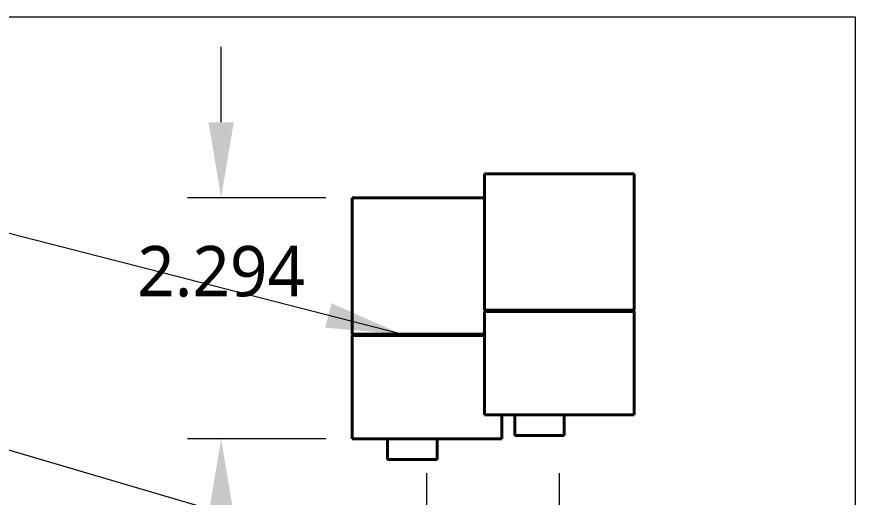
# Model space of a CAD drawing. Header units: inches. Extents: x 0 to 11, y 0 to 8.5.
# Drawn here: x 8.643 to 10.639, y 6.976 to 8.12 of the extents above; entities that cross this region are included whole.
import ezdxf

# ---------------------------------------------------------------- set-up
doc = ezdxf.new("R2010")
doc.units = ezdxf.units.IN
doc.header["$LTSCALE"] = 0.5
doc.header["$MEASUREMENT"] = 0
doc.header["$PDMODE"] = 33
doc.header["$PDSIZE"] = 0.03937
doc.linetypes.add('ONS_PHANTOM', pattern=[0.5, 0.25, -0.05, 0.05, -0.05, 0.05, -0.05])
for name, color, linetype, lineweight in [('ANNOTATION_LINES', 7, 'Continuous', 13), ('ANNOTATION_TEXT', 7, 'Continuous', 25), ('BORDER_FRAME', 7, 'Continuous', 15), ('EXPLODE_LINES', 7, 'ONS_PHANTOM', 13), ('Visible', 7, 'Continuous', 40)]:
    doc.layers.add(name, color=color, linetype=linetype, lineweight=lineweight)
doc.styles.add('Onshape-Standard-Dimension', font='')
doc.styles.get('Onshape-Standard-Dimension').set_extended_font_data('Noto Sans')
doc.dimstyles.new('Onshape-Standard$0', dxfattribs={"dimtxt": 0.12, "dimasz": 0.18, "dimexe": 0.08, "dimexo": 0.0625, "dimgap": 0.09, "dimtad": 0, "dimtih": 1, "dimtoh": 1, "dimdec": 3, "dimzin": 7, "dimdsep": 46, "dimtxsty": 'Onshape-Standard-Dimension', "dimcen": 0.09, "dimclrd": 7, "dimclre": 7, "dimclrt": 7, "dimadec": 1, "dimazin": 0, "dimtfac": 1, "dimtdec": 3, "dimtofl": 0, "dimtmove": 0, "dimatfit": 3, "dimfxl": 0, "dimtolj": 1, "dimtzin": 7, "dimlwd": 13, "dimlwe": 13, "dimarcsym": 0})

# ---------------------------------------------------------------- blocks, each defined once
blk = doc.blocks.new('*D3')
at = {"layer": 'ANNOTATION_TEXT', "color": 7, "lineweight": 13}
for p, q in [((9.1294, 7.8686), (9.1294, 8.0486)), ((9.3786, 7.6886), (9.0494, 7.6886)), ((9.3786, 7.1151), (9.0494, 7.1151)), ((9.1294, 6.9351), (9.1294, 6.7551))]:
    blk.add_line(p, q, dxfattribs=at)
at = {"layer": 'ANNOTATION_TEXT', "color": 7}
for points in [[(9.0994, 7.8686), (9.1594, 7.8686), (9.1294, 7.6886)], [(9.1594, 6.9351), (9.0994, 6.9351), (9.1294, 7.1151)]]:
    blk.add_solid(points, dxfattribs=at)
at = {"layer": 'Defpoints', "color": 0}
for p in [(9.1294, 7.6886), (9.1294, 7.6886), (9.4411, 7.6886), (9.4411, 7.1151)]:
    blk.add_point(p, dxfattribs=at)
at = {"layer": 'ANNOTATION_TEXT', "color": 7, "insert": (9.1294, 7.5131), "char_height": 0.12, "attachment_point": 5, "style": 'Onshape-Standard-Dimension'}
blk.add_mtext('\\A1;2.294', dxfattribs=at)

msp = doc.modelspace()

# ---------------------------------------------------------------- linework, layer by layer
at = {"layer": 'ANNOTATION_LINES', "color": 7}
for p, q in [((9.55902, 7.36379, -0.17444), (7.99409, 7.76572, 0.17444)), ((9.55072, 6.81555, -0.17624), (8.28226, 7.18801, 0.17624))]:
    msp.add_line(p, q, dxfattribs=at)
msp.add_solid([(9.39215, 7.43762), (9.55902, 7.36379), (9.37722, 7.37951)], dxfattribs=at)
at = {"layer": 'BORDER_FRAME'}
for p, q in [((0.399, 8.12), (10.639, 8.12)), ((10.639, 8.12), (10.639, 0.38))]:
    msp.add_line(p, q, dxfattribs=at)
at = {"layer": 'EXPLODE_LINES'}
for p, q in [((9.93484, 6.9078), (9.93484, 7.12309)), ((9.61922, 6.9078), (9.61922, 7.06584))]:
    msp.add_line(p, q, dxfattribs=at)
at = {"layer": 'Visible'}
for p, q in [((9.75669, 7.74584), (9.75669, 7.42104)), ((10.11299, 7.74584), (9.75669, 7.74584)), ((10.11299, 7.42104), (10.11299, 7.74584)), ((9.44107, 7.68859), (9.44107, 7.36379)), ((9.75669, 7.68859), (9.44107, 7.68859)), ((9.75669, 7.42104), (9.76018, 7.41837)), ((10.11299, 7.42104), (9.75669, 7.42104)), ((9.75669, 7.41837), (9.75669, 7.1723)), ((10.11299, 7.41837), (9.75669, 7.41837)), ((10.1095, 7.41837), (10.11299, 7.42104)), ((10.11299, 7.1723), (10.11299, 7.41837)), ((9.44107, 7.36379), (9.44456, 7.36112)), ((9.75669, 7.36379), (9.44107, 7.36379)), ((9.44107, 7.36112), (9.44107, 7.11505)), ((9.75669, 7.36112), (9.44107, 7.36112)), ((10.11299, 7.1723), (9.75669, 7.1723)), ((9.79737, 7.11505), (9.79737, 7.1723)), ((9.82829, 7.1723), (9.82829, 7.12309)), ((9.9464, 7.12309), (9.9464, 7.1723)), ((9.79737, 7.11505), (9.44107, 7.11505)), ((9.52572, 7.11505), (9.52572, 7.06584)), ((9.64383, 7.06584), (9.64383, 7.11505)), ((9.9464, 7.12309), (9.82829, 7.12309)), ((9.64383, 7.06584), (9.52572, 7.06584))]:
    msp.add_line(p, q, dxfattribs=at)

# ---------------------------------------------------------------- dimensions: what is measured, and where the dimension line sits
at = {"layer": 'ANNOTATION_TEXT'}
dim = msp.add_linear_dim(base=(9.12943, 7.68859), p1=(9.44107, 7.11505, -0.51656), p2=(9.44107, 7.68859, -0.51656), angle=90, dimstyle='Onshape-Standard$0', override={"dimscale": 1, "dimlfac": 4, "dimpost": ''}, dxfattribs=at)
dim.commit()
dim.dimension.update_dxf_attribs({"geometry": '*D3', "text_midpoint": (9.12943, 7.51311), "dimtype": 160})

doc.saveas('drawing.dxf')
